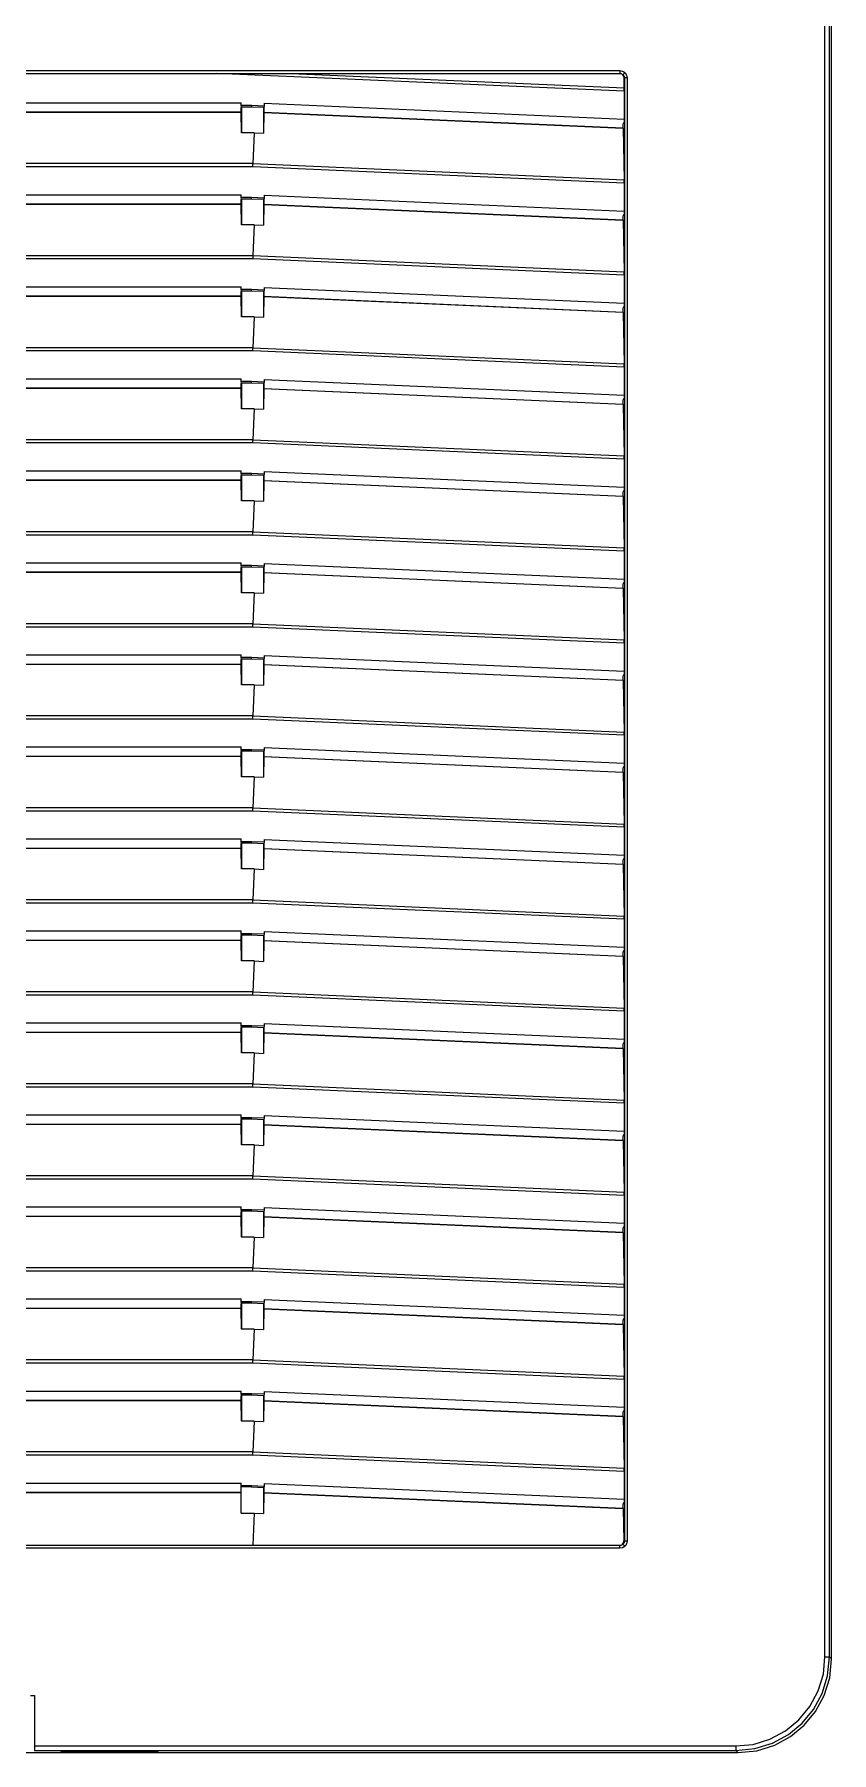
# Model space of a CAD drawing. Header units: millimetres. Extents: x -6000 to 26000, y -6000 to 26000.
# Drawn here: x 119.22 to 131.28, y -3554.98 to -3529 of the extents above; entities that cross this region are included whole.
import ezdxf

# ---------------------------------------------------------------- set-up
doc = ezdxf.new("R2010")
doc.units = ezdxf.units.MM
doc.header["$MEASUREMENT"] = 0
doc.layers.add('Чертеж и Рисунок_Ном._пера__7', color=7, linetype='Continuous', lineweight=15)
doc.layers.add('Чертеж и Рисунок_Ном._пера__8', color=7, linetype='Continuous', lineweight=15, true_color=0xa80f02)

msp = doc.modelspace()

# ---------------------------------------------------------------- linework, layer by layer
at = {"layer": 'Чертеж и Рисунок_Ном._пера__7', "color": 7, "linetype": 'Continuous', "lineweight": 15}
for p, q in [((131.175, -3553.529), (131.175, -3527.912)), ((131.244, -3553.529), (131.244, -3527.912)), ((131.275, -3553.56), (131.275, -3527.881)), ((117.018, -3529.551), (128.072, -3529.551)), ((117.018, -3529.593), (128.072, -3529.593)), ((128.139, -3529.862), (121.977, -3529.593)), ((123.104, -3529.593), (128.139, -3529.813)), ((128.072, -3529.551), (128.072, -3529.593)), ((128.141, -3529.662), (128.136, -3529.662)), ((128.139, -3529.813), (128.136, -3529.662)), ((128.183, -3529.662), (128.141, -3529.662)), ((128.141, -3529.662), (128.141, -3551.779)), ((128.183, -3529.662), (128.183, -3551.779)), ((128.139, -3529.862), (128.139, -3530.284)), ((122.346, -3530.181), (117.191, -3530.181)), ((117.192, -3530.038), (122.345, -3530.038)), ((117.192, -3530.179), (122.345, -3530.179)), ((122.345, -3530.08), (122.345, -3530.038)), ((122.502, -3530.08), (122.345, -3530.08)), ((122.354, -3530.097), (122.345, -3530.08)), ((122.351, -3530.097), (122.345, -3530.109)), ((122.346, -3530.181), (122.345, -3530.109)), ((122.345, -3530.179), (122.346, -3530.181)), ((122.351, -3530.492), (122.346, -3530.181)), ((122.351, -3530.097), (122.351, -3530.492)), ((122.351, -3530.097), (122.354, -3530.097)), ((122.354, -3530.097), (122.502, -3530.097)), ((122.693, -3530.088), (122.502, -3530.08)), ((122.502, -3530.08), (122.502, -3530.097)), ((122.502, -3530.097), (122.687, -3530.105)), ((122.687, -3530.105), (122.688, -3530.107)), ((122.687, -3530.105), (122.687, -3530.498)), ((122.692, -3530.187), (122.687, -3530.498)), ((122.693, -3530.088), (122.688, -3530.107)), ((122.693, -3530.117), (122.688, -3530.107)), ((122.692, -3530.187), (122.693, -3530.185)), ((128.125, -3530.424), (122.692, -3530.187)), ((122.693, -3530.046), (128.139, -3530.284)), ((122.693, -3530.046), (122.693, -3530.088)), ((122.693, -3530.185), (122.693, -3530.117)), ((122.693, -3530.185), (128.125, -3530.422)), ((128.139, -3530.326), (128.125, -3530.354)), ((128.125, -3530.424), (128.125, -3530.354)), ((128.125, -3530.422), (128.125, -3530.424)), ((128.125, -3530.424), (128.139, -3531.204)), ((128.139, -3530.284), (128.139, -3530.326)), ((122.545, -3530.492), (122.351, -3530.492)), ((122.545, -3530.492), (122.525, -3530.958)), ((122.545, -3530.492), (122.687, -3530.498)), ((122.525, -3530.958), (111.511, -3530.958)), ((122.525, -3530.958), (128.139, -3531.204)), ((122.523, -3531.008), (111.512, -3531.008)), ((128.139, -3531.253), (122.523, -3531.008)), ((117.192, -3531.429), (122.345, -3531.429)), ((122.345, -3531.471), (122.345, -3531.429)), ((122.502, -3531.471), (122.345, -3531.471)), ((122.354, -3531.488), (122.345, -3531.471)), ((122.351, -3531.488), (122.345, -3531.5)), ((122.346, -3531.572), (122.345, -3531.5)), ((122.351, -3531.488), (122.351, -3531.883)), ((122.351, -3531.488), (122.354, -3531.488)), ((122.354, -3531.488), (122.502, -3531.488)), ((122.693, -3531.479), (122.502, -3531.471)), ((122.502, -3531.488), (122.502, -3531.471)), ((122.502, -3531.488), (122.687, -3531.496)), ((122.687, -3531.496), (122.688, -3531.498)), ((122.687, -3531.496), (122.687, -3531.889)), ((122.693, -3531.479), (122.688, -3531.498)), ((122.693, -3531.508), (122.688, -3531.498)), ((122.693, -3531.437), (128.139, -3531.675)), ((122.693, -3531.437), (122.693, -3531.479)), ((128.139, -3531.253), (128.139, -3531.675)), ((122.346, -3531.572), (117.191, -3531.572)), ((117.192, -3531.57), (122.345, -3531.57)), ((122.345, -3531.57), (122.346, -3531.572)), ((122.351, -3531.883), (122.346, -3531.572)), ((122.692, -3531.578), (122.687, -3531.889)), ((122.692, -3531.578), (122.693, -3531.576)), ((128.125, -3531.815), (122.692, -3531.578)), ((122.693, -3531.576), (122.693, -3531.508)), ((122.693, -3531.576), (128.125, -3531.813)), ((128.139, -3531.717), (128.125, -3531.745)), ((128.125, -3531.813), (128.125, -3531.745)), ((128.139, -3531.675), (128.139, -3531.717)), ((122.545, -3531.883), (122.351, -3531.883)), ((122.545, -3531.883), (122.525, -3532.349)), ((122.545, -3531.883), (122.687, -3531.889)), ((128.125, -3531.813), (128.125, -3531.815)), ((128.125, -3531.815), (128.139, -3532.595)), ((111.511, -3532.349), (122.525, -3532.349)), ((122.523, -3532.399), (111.512, -3532.399)), ((128.139, -3532.644), (122.523, -3532.399)), ((122.525, -3532.349), (128.139, -3532.595)), ((128.139, -3532.644), (128.139, -3533.066)), ((122.346, -3532.963), (117.191, -3532.963)), ((117.192, -3532.82), (122.345, -3532.82)), ((117.192, -3532.961), (122.345, -3532.961)), ((122.345, -3532.862), (122.345, -3532.82)), ((122.502, -3532.862), (122.345, -3532.862)), ((122.354, -3532.879), (122.345, -3532.862)), ((122.351, -3532.879), (122.345, -3532.891)), ((122.346, -3532.963), (122.345, -3532.891)), ((122.345, -3532.961), (122.346, -3532.963)), ((122.351, -3533.274), (122.346, -3532.963)), ((122.351, -3532.879), (122.351, -3533.274)), ((122.351, -3532.879), (122.354, -3532.879)), ((122.354, -3532.879), (122.502, -3532.879)), ((122.693, -3532.87), (122.502, -3532.862)), ((122.502, -3532.879), (122.502, -3532.862)), ((122.502, -3532.879), (122.687, -3532.887)), ((122.687, -3532.887), (122.687, -3533.28)), ((122.692, -3532.969), (122.687, -3533.28)), ((122.693, -3532.87), (122.688, -3532.889)), ((122.688, -3532.889), (122.688, -3532.889)), ((122.693, -3532.899), (122.688, -3532.889)), ((122.692, -3532.969), (122.693, -3532.967)), ((128.125, -3533.206), (122.692, -3532.969)), ((122.693, -3532.828), (128.139, -3533.066)), ((122.693, -3532.828), (122.693, -3532.87)), ((122.693, -3532.967), (122.693, -3532.899)), ((122.693, -3532.967), (128.125, -3533.204)), ((122.545, -3533.274), (122.351, -3533.274)), ((122.545, -3533.274), (122.525, -3533.74)), ((122.545, -3533.274), (122.687, -3533.28)), ((128.139, -3533.108), (128.125, -3533.136)), ((128.125, -3533.206), (128.125, -3533.136)), ((128.125, -3533.204), (128.125, -3533.206)), ((128.125, -3533.206), (128.139, -3533.986)), ((128.139, -3533.066), (128.139, -3533.108)), ((122.525, -3533.74), (111.511, -3533.74)), ((122.523, -3533.79), (111.512, -3533.79)), ((128.139, -3534.035), (122.523, -3533.79)), ((122.525, -3533.74), (128.139, -3533.986)), ((128.139, -3534.035), (128.139, -3534.457)), ((122.346, -3534.354), (117.191, -3534.354)), ((117.192, -3534.211), (122.345, -3534.211)), ((117.192, -3534.352), (122.345, -3534.352)), ((122.345, -3534.253), (122.345, -3534.211)), ((122.502, -3534.253), (122.345, -3534.253)), ((122.354, -3534.27), (122.345, -3534.253)), ((122.351, -3534.27), (122.345, -3534.282)), ((122.346, -3534.354), (122.345, -3534.282)), ((122.345, -3534.352), (122.346, -3534.354)), ((122.351, -3534.665), (122.346, -3534.354)), ((122.351, -3534.27), (122.351, -3534.665)), ((122.351, -3534.27), (122.354, -3534.27)), ((122.354, -3534.27), (122.502, -3534.27)), ((122.693, -3534.261), (122.502, -3534.253)), ((122.502, -3534.27), (122.502, -3534.253)), ((122.502, -3534.27), (122.687, -3534.278)), ((122.687, -3534.278), (122.687, -3534.671)), ((122.692, -3534.36), (122.687, -3534.671)), ((122.693, -3534.261), (122.688, -3534.28)), ((122.688, -3534.28), (122.688, -3534.28)), ((122.693, -3534.29), (122.688, -3534.28)), ((122.692, -3534.36), (122.693, -3534.358)), ((128.125, -3534.597), (122.692, -3534.36)), ((122.693, -3534.219), (128.139, -3534.457)), ((122.693, -3534.219), (122.693, -3534.261)), ((122.693, -3534.358), (122.693, -3534.29)), ((122.693, -3534.358), (128.125, -3534.595)), ((128.139, -3534.499), (128.125, -3534.527)), ((128.125, -3534.597), (128.125, -3534.527)), ((128.125, -3534.595), (128.125, -3534.597)), ((128.125, -3534.597), (128.139, -3535.377)), ((128.139, -3534.457), (128.139, -3534.499)), ((122.545, -3534.665), (122.351, -3534.665)), ((122.545, -3534.665), (122.525, -3535.131)), ((122.545, -3534.665), (122.687, -3534.671)), ((122.525, -3535.131), (111.511, -3535.131)), ((122.525, -3535.131), (128.139, -3535.377)), ((122.523, -3535.181), (111.512, -3535.181)), ((128.139, -3535.426), (122.523, -3535.181)), ((117.192, -3535.602), (122.345, -3535.602)), ((122.345, -3535.644), (122.345, -3535.602)), ((122.502, -3535.644), (122.345, -3535.644)), ((122.354, -3535.661), (122.345, -3535.644)), ((122.351, -3535.661), (122.345, -3535.673)), ((122.351, -3535.661), (122.351, -3536.056)), ((122.351, -3535.661), (122.354, -3535.661)), ((122.354, -3535.661), (122.502, -3535.661)), ((122.693, -3535.652), (122.502, -3535.644)), ((122.502, -3535.661), (122.502, -3535.644)), ((122.502, -3535.661), (122.687, -3535.669)), ((122.693, -3535.652), (122.688, -3535.671)), ((122.693, -3535.61), (128.139, -3535.848)), ((122.693, -3535.61), (122.693, -3535.652)), ((128.139, -3535.426), (128.139, -3535.848)), ((122.346, -3535.745), (117.191, -3535.745)), ((117.192, -3535.743), (122.345, -3535.743)), ((122.346, -3535.745), (122.345, -3535.673)), ((122.345, -3535.743), (122.346, -3535.745)), ((122.351, -3536.056), (122.346, -3535.745)), ((122.687, -3535.669), (122.687, -3536.062)), ((122.692, -3535.751), (122.687, -3536.062)), ((122.688, -3535.671), (122.688, -3535.671)), ((122.693, -3535.681), (122.688, -3535.671)), ((122.692, -3535.751), (122.693, -3535.749)), ((128.125, -3535.988), (122.692, -3535.751)), ((122.693, -3535.749), (122.693, -3535.681)), ((122.693, -3535.749), (128.125, -3535.986)), ((128.139, -3535.89), (128.125, -3535.918)), ((128.125, -3535.988), (128.125, -3535.918)), ((128.139, -3535.848), (128.139, -3535.89)), ((122.545, -3536.056), (122.351, -3536.056)), ((122.545, -3536.056), (122.525, -3536.522)), ((122.545, -3536.056), (122.687, -3536.062)), ((128.125, -3535.986), (128.125, -3535.988)), ((128.125, -3535.988), (128.139, -3536.768)), ((122.525, -3536.522), (111.511, -3536.522)), ((122.523, -3536.572), (111.512, -3536.572)), ((128.139, -3536.817), (122.523, -3536.572)), ((122.525, -3536.522), (128.139, -3536.768)), ((128.139, -3536.817), (128.139, -3537.239)), ((122.346, -3537.136), (117.191, -3537.136)), ((117.192, -3536.993), (122.345, -3536.993)), ((117.192, -3537.134), (122.345, -3537.134)), ((122.345, -3537.035), (122.345, -3536.993)), ((122.502, -3537.035), (122.345, -3537.035)), ((122.354, -3537.052), (122.345, -3537.035)), ((122.351, -3537.052), (122.345, -3537.064)), ((122.346, -3537.136), (122.345, -3537.064)), ((122.345, -3537.134), (122.346, -3537.136)), ((122.351, -3537.447), (122.346, -3537.136)), ((122.351, -3537.052), (122.351, -3537.447)), ((122.351, -3537.052), (122.354, -3537.052)), ((122.354, -3537.052), (122.502, -3537.052)), ((122.693, -3537.043), (122.502, -3537.035)), ((122.502, -3537.052), (122.502, -3537.035)), ((122.502, -3537.052), (122.687, -3537.06)), ((122.687, -3537.06), (122.687, -3537.453)), ((122.692, -3537.142), (122.687, -3537.453)), ((122.693, -3537.043), (122.688, -3537.062)), ((122.688, -3537.062), (122.688, -3537.062)), ((122.693, -3537.072), (122.688, -3537.062)), ((122.692, -3537.142), (122.693, -3537.14)), ((128.125, -3537.379), (122.692, -3537.142)), ((122.693, -3537.001), (128.139, -3537.239)), ((122.693, -3537.001), (122.693, -3537.043)), ((122.693, -3537.14), (122.693, -3537.072)), ((122.693, -3537.14), (128.125, -3537.377)), ((122.545, -3537.447), (122.351, -3537.447)), ((122.545, -3537.447), (122.525, -3537.913)), ((122.545, -3537.447), (122.687, -3537.453)), ((128.139, -3537.281), (128.125, -3537.309)), ((128.125, -3537.379), (128.125, -3537.309)), ((128.125, -3537.377), (128.125, -3537.379)), ((128.125, -3537.379), (128.139, -3538.159)), ((128.139, -3537.239), (128.139, -3537.281)), ((122.525, -3537.913), (111.511, -3537.913)), ((122.523, -3537.963), (111.512, -3537.963)), ((128.139, -3538.208), (122.523, -3537.963)), ((122.525, -3537.913), (128.139, -3538.159)), ((128.139, -3538.208), (128.139, -3538.63)), ((117.192, -3538.384), (122.345, -3538.384)), ((122.345, -3538.426), (122.345, -3538.384)), ((122.502, -3538.426), (122.345, -3538.426)), ((122.354, -3538.443), (122.345, -3538.426)), ((122.351, -3538.443), (122.345, -3538.455)), ((122.346, -3538.527), (122.345, -3538.455)), ((122.351, -3538.443), (122.351, -3538.838)), ((122.351, -3538.443), (122.354, -3538.443)), ((122.354, -3538.443), (122.502, -3538.443)), ((122.693, -3538.434), (122.502, -3538.426)), ((122.502, -3538.443), (122.502, -3538.426)), ((122.502, -3538.443), (122.687, -3538.451)), ((122.687, -3538.451), (122.687, -3538.844)), ((122.693, -3538.434), (122.688, -3538.453)), ((122.688, -3538.453), (122.688, -3538.453)), ((122.693, -3538.463), (122.688, -3538.453)), ((122.693, -3538.392), (128.139, -3538.63)), ((122.693, -3538.392), (122.693, -3538.434)), ((122.693, -3538.531), (122.693, -3538.463)), ((122.346, -3538.527), (117.191, -3538.527)), ((117.192, -3538.525), (122.345, -3538.525)), ((122.345, -3538.525), (122.346, -3538.527)), ((122.351, -3538.838), (122.346, -3538.527)), ((122.692, -3538.533), (122.687, -3538.844)), ((122.692, -3538.533), (122.693, -3538.531)), ((128.125, -3538.77), (122.692, -3538.533)), ((122.693, -3538.531), (128.125, -3538.768)), ((128.139, -3538.672), (128.125, -3538.7)), ((128.125, -3538.77), (128.125, -3538.7)), ((128.125, -3538.768), (128.125, -3538.77)), ((128.125, -3538.77), (128.139, -3539.55)), ((128.139, -3538.63), (128.139, -3538.672)), ((122.545, -3538.838), (122.351, -3538.838)), ((122.545, -3538.838), (122.525, -3539.304)), ((122.545, -3538.838), (122.687, -3538.844)), ((122.525, -3539.304), (111.511, -3539.304)), ((122.523, -3539.354), (111.512, -3539.354)), ((128.139, -3539.599), (122.523, -3539.354)), ((122.525, -3539.304), (128.139, -3539.55)), ((117.192, -3539.775), (122.345, -3539.775)), ((122.345, -3539.817), (122.345, -3539.775)), ((122.502, -3539.817), (122.345, -3539.817)), ((122.354, -3539.834), (122.345, -3539.817)), ((122.693, -3539.825), (122.502, -3539.817)), ((122.502, -3539.834), (122.502, -3539.817)), ((122.693, -3539.783), (128.139, -3540.021)), ((122.693, -3539.783), (122.693, -3539.825)), ((128.139, -3539.599), (128.139, -3540.021)), ((122.346, -3539.918), (117.191, -3539.918)), ((117.192, -3539.916), (122.345, -3539.916)), ((122.351, -3539.834), (122.345, -3539.846)), ((122.346, -3539.918), (122.345, -3539.846)), ((122.345, -3539.916), (122.346, -3539.918)), ((122.351, -3540.229), (122.346, -3539.918)), ((122.351, -3539.834), (122.351, -3540.229)), ((122.351, -3539.834), (122.354, -3539.834)), ((122.354, -3539.834), (122.502, -3539.834)), ((122.502, -3539.834), (122.687, -3539.842)), ((122.687, -3539.842), (122.687, -3540.235)), ((122.692, -3539.924), (122.687, -3540.235)), ((122.693, -3539.825), (122.688, -3539.844)), ((122.688, -3539.844), (122.688, -3539.844)), ((122.693, -3539.854), (122.688, -3539.844)), ((122.692, -3539.924), (122.693, -3539.922)), ((128.125, -3540.161), (122.692, -3539.924)), ((122.693, -3539.922), (122.693, -3539.854)), ((122.693, -3539.922), (128.125, -3540.159)), ((128.139, -3540.063), (128.125, -3540.091)), ((128.139, -3540.021), (128.139, -3540.063)), ((122.545, -3540.229), (122.351, -3540.229)), ((122.545, -3540.229), (122.525, -3540.695)), ((122.545, -3540.229), (122.687, -3540.235)), ((128.125, -3540.161), (128.125, -3540.091)), ((128.125, -3540.159), (128.125, -3540.161)), ((128.125, -3540.161), (128.139, -3540.941)), ((122.525, -3540.695), (111.511, -3540.695)), ((122.523, -3540.745), (111.512, -3540.745)), ((128.139, -3540.99), (122.523, -3540.745)), ((122.525, -3540.695), (128.139, -3540.941)), ((128.139, -3540.99), (128.139, -3541.412)), ((122.346, -3541.309), (117.191, -3541.309)), ((117.192, -3541.166), (122.345, -3541.166)), ((117.192, -3541.307), (122.345, -3541.307)), ((122.345, -3541.208), (122.345, -3541.166)), ((122.502, -3541.208), (122.345, -3541.208)), ((122.354, -3541.225), (122.345, -3541.208)), ((122.351, -3541.225), (122.345, -3541.237)), ((122.346, -3541.309), (122.345, -3541.237)), ((122.345, -3541.307), (122.346, -3541.309)), ((122.351, -3541.62), (122.346, -3541.309)), ((122.351, -3541.225), (122.351, -3541.62)), ((122.351, -3541.225), (122.354, -3541.225)), ((122.354, -3541.225), (122.502, -3541.225)), ((122.693, -3541.216), (122.502, -3541.208)), ((122.502, -3541.225), (122.502, -3541.208)), ((122.502, -3541.225), (122.687, -3541.233)), ((122.687, -3541.233), (122.687, -3541.626)), ((122.692, -3541.315), (122.687, -3541.626)), ((122.693, -3541.216), (122.688, -3541.235)), ((122.688, -3541.235), (122.688, -3541.235)), ((122.693, -3541.245), (122.688, -3541.235)), ((122.692, -3541.315), (122.693, -3541.313)), ((128.125, -3541.552), (122.692, -3541.315)), ((122.693, -3541.174), (128.139, -3541.412)), ((122.693, -3541.174), (122.693, -3541.216)), ((122.693, -3541.313), (122.693, -3541.245)), ((122.693, -3541.313), (128.125, -3541.55)), ((122.545, -3541.62), (122.351, -3541.62)), ((122.545, -3541.62), (122.525, -3542.086)), ((122.545, -3541.62), (122.687, -3541.626)), ((128.139, -3541.454), (128.125, -3541.482)), ((128.125, -3541.552), (128.125, -3541.482)), ((128.125, -3541.55), (128.125, -3541.552)), ((128.125, -3541.552), (128.139, -3542.332)), ((128.139, -3541.412), (128.139, -3541.454)), ((122.525, -3542.086), (111.511, -3542.086)), ((122.523, -3542.136), (111.512, -3542.136)), ((128.139, -3542.381), (122.523, -3542.136)), ((122.525, -3542.086), (128.139, -3542.332)), ((128.139, -3542.381), (128.139, -3542.803)), ((117.192, -3542.557), (122.345, -3542.557)), ((122.345, -3542.599), (122.345, -3542.557)), ((122.502, -3542.599), (122.345, -3542.599)), ((122.354, -3542.616), (122.345, -3542.599)), ((122.351, -3542.616), (122.345, -3542.628)), ((122.346, -3542.7), (122.345, -3542.628)), ((122.351, -3542.616), (122.351, -3543.011)), ((122.351, -3542.616), (122.354, -3542.616)), ((122.354, -3542.616), (122.502, -3542.616)), ((122.693, -3542.607), (122.502, -3542.599)), ((122.502, -3542.616), (122.502, -3542.599)), ((122.502, -3542.616), (122.687, -3542.624)), ((122.687, -3542.624), (122.687, -3543.017)), ((122.693, -3542.607), (122.688, -3542.626)), ((122.688, -3542.626), (122.688, -3542.626)), ((122.693, -3542.636), (122.688, -3542.626)), ((122.693, -3542.565), (128.139, -3542.803)), ((122.693, -3542.565), (122.693, -3542.607)), ((122.693, -3542.704), (122.693, -3542.636)), ((122.346, -3542.7), (117.191, -3542.7)), ((117.192, -3542.698), (122.345, -3542.698)), ((122.345, -3542.698), (122.346, -3542.7)), ((122.351, -3543.011), (122.346, -3542.7)), ((122.692, -3542.706), (122.687, -3543.017)), ((122.692, -3542.706), (122.693, -3542.704)), ((128.125, -3542.943), (122.692, -3542.706)), ((122.693, -3542.704), (128.125, -3542.941)), ((128.139, -3542.846), (128.125, -3542.874)), ((128.125, -3542.943), (128.125, -3542.874)), ((128.139, -3542.803), (128.139, -3542.846)), ((122.545, -3543.011), (122.351, -3543.011)), ((122.545, -3543.011), (122.525, -3543.477)), ((122.545, -3543.011), (122.687, -3543.017)), ((128.125, -3542.941), (128.125, -3542.943)), ((128.125, -3542.943), (128.139, -3543.723)), ((122.525, -3543.477), (111.511, -3543.477)), ((122.523, -3543.527), (111.512, -3543.527)), ((128.139, -3543.772), (122.523, -3543.527)), ((122.525, -3543.477), (128.139, -3543.723)), ((117.192, -3543.948), (122.345, -3543.948)), ((122.345, -3543.99), (122.345, -3543.948)), ((122.693, -3543.956), (128.139, -3544.194)), ((122.693, -3543.956), (122.693, -3543.998)), ((128.139, -3543.772), (128.139, -3544.194)), ((122.346, -3544.091), (117.191, -3544.091)), ((117.192, -3544.089), (122.345, -3544.089)), ((122.502, -3543.99), (122.345, -3543.99)), ((122.354, -3544.007), (122.345, -3543.99)), ((122.351, -3544.007), (122.345, -3544.019)), ((122.346, -3544.091), (122.345, -3544.019)), ((122.345, -3544.089), (122.346, -3544.091)), ((122.351, -3544.402), (122.346, -3544.091)), ((122.351, -3544.007), (122.351, -3544.402)), ((122.351, -3544.007), (122.354, -3544.007)), ((122.354, -3544.007), (122.502, -3544.007)), ((122.693, -3543.998), (122.502, -3543.99)), ((122.502, -3544.007), (122.502, -3543.99)), ((122.502, -3544.007), (122.687, -3544.015)), ((122.687, -3544.015), (122.687, -3544.408)), ((122.692, -3544.097), (122.687, -3544.408)), ((122.693, -3543.998), (122.688, -3544.017)), ((122.688, -3544.017), (122.688, -3544.017)), ((122.693, -3544.027), (122.688, -3544.017)), ((122.692, -3544.097), (122.693, -3544.095)), ((128.125, -3544.334), (122.692, -3544.097)), ((122.693, -3544.095), (122.693, -3544.027)), ((122.693, -3544.095), (128.125, -3544.332)), ((128.139, -3544.194), (128.139, -3544.236)), ((122.545, -3544.402), (122.351, -3544.402)), ((122.545, -3544.402), (122.525, -3544.868)), ((122.545, -3544.402), (122.687, -3544.408)), ((128.139, -3544.236), (128.125, -3544.264)), ((128.125, -3544.334), (128.125, -3544.264)), ((128.125, -3544.332), (128.125, -3544.334)), ((128.125, -3544.334), (128.139, -3545.114)), ((122.525, -3544.868), (111.511, -3544.868)), ((122.523, -3544.918), (111.512, -3544.918)), ((128.139, -3545.163), (122.523, -3544.918)), ((122.525, -3544.868), (128.139, -3545.114)), ((128.139, -3545.163), (128.139, -3545.585)), ((122.346, -3545.482), (117.191, -3545.482)), ((117.192, -3545.339), (122.345, -3545.339)), ((117.192, -3545.48), (122.345, -3545.48)), ((122.345, -3545.381), (122.345, -3545.339)), ((122.502, -3545.381), (122.345, -3545.381)), ((122.354, -3545.398), (122.345, -3545.381)), ((122.351, -3545.398), (122.345, -3545.41)), ((122.346, -3545.482), (122.345, -3545.41)), ((122.345, -3545.48), (122.346, -3545.482)), ((122.351, -3545.793), (122.346, -3545.482)), ((122.351, -3545.398), (122.351, -3545.793)), ((122.351, -3545.398), (122.354, -3545.398)), ((122.354, -3545.398), (122.502, -3545.398)), ((122.693, -3545.389), (122.502, -3545.381)), ((122.502, -3545.398), (122.502, -3545.381)), ((122.502, -3545.398), (122.687, -3545.406)), ((122.687, -3545.406), (122.687, -3545.799)), ((122.692, -3545.488), (122.687, -3545.799)), ((122.693, -3545.389), (122.688, -3545.408)), ((122.688, -3545.408), (122.688, -3545.408)), ((122.693, -3545.418), (122.688, -3545.408)), ((122.692, -3545.488), (122.693, -3545.486)), ((128.125, -3545.725), (122.692, -3545.488)), ((122.693, -3545.347), (128.139, -3545.585)), ((122.693, -3545.347), (122.693, -3545.389)), ((122.693, -3545.486), (122.693, -3545.418)), ((122.693, -3545.486), (128.125, -3545.723)), ((128.139, -3545.627), (128.125, -3545.655)), ((128.125, -3545.725), (128.125, -3545.655)), ((128.125, -3545.723), (128.125, -3545.725)), ((128.125, -3545.725), (128.139, -3546.505)), ((128.139, -3545.585), (128.139, -3545.627)), ((122.545, -3545.793), (122.351, -3545.793)), ((122.545, -3545.793), (122.525, -3546.259)), ((122.545, -3545.793), (122.687, -3545.799)), ((122.525, -3546.259), (111.511, -3546.259)), ((122.523, -3546.309), (111.512, -3546.309)), ((128.139, -3546.554), (122.523, -3546.309)), ((122.525, -3546.259), (128.139, -3546.505)), ((128.139, -3546.554), (128.139, -3546.976)), ((117.192, -3546.73), (122.345, -3546.73)), ((122.345, -3546.772), (122.345, -3546.73)), ((122.502, -3546.772), (122.345, -3546.772)), ((122.354, -3546.789), (122.345, -3546.772)), ((122.351, -3546.789), (122.345, -3546.801)), ((122.346, -3546.873), (122.345, -3546.801)), ((122.351, -3546.789), (122.351, -3547.184)), ((122.351, -3546.789), (122.354, -3546.789)), ((122.354, -3546.789), (122.502, -3546.789)), ((122.693, -3546.78), (122.502, -3546.772)), ((122.502, -3546.789), (122.502, -3546.772)), ((122.502, -3546.789), (122.687, -3546.797)), ((122.687, -3546.797), (122.687, -3547.19)), ((122.693, -3546.78), (122.688, -3546.799)), ((122.688, -3546.799), (122.688, -3546.799)), ((122.693, -3546.809), (122.688, -3546.799)), ((122.693, -3546.738), (128.139, -3546.976)), ((122.693, -3546.738), (122.693, -3546.78)), ((122.693, -3546.877), (122.693, -3546.809)), ((122.346, -3546.873), (117.191, -3546.873)), ((117.192, -3546.871), (122.345, -3546.871)), ((122.345, -3546.871), (122.346, -3546.873)), ((122.351, -3547.184), (122.346, -3546.873)), ((122.692, -3546.879), (122.687, -3547.19)), ((122.692, -3546.879), (122.693, -3546.877)), ((128.125, -3547.116), (122.692, -3546.879)), ((122.693, -3546.877), (128.125, -3547.114)), ((128.139, -3547.018), (128.125, -3547.046)), ((128.125, -3547.116), (128.125, -3547.046)), ((128.139, -3546.976), (128.139, -3547.018)), ((122.545, -3547.184), (122.351, -3547.184)), ((122.545, -3547.184), (122.525, -3547.65)), ((122.545, -3547.184), (122.687, -3547.19)), ((128.125, -3547.114), (128.125, -3547.116)), ((128.125, -3547.116), (128.139, -3547.896)), ((122.525, -3547.65), (111.511, -3547.65)), ((122.523, -3547.7), (111.512, -3547.7)), ((128.139, -3547.945), (122.523, -3547.7)), ((122.525, -3547.65), (128.139, -3547.896)), ((117.192, -3548.121), (122.345, -3548.121)), ((122.345, -3548.163), (122.345, -3548.121)), ((122.693, -3548.129), (128.139, -3548.367)), ((122.693, -3548.129), (122.693, -3548.171)), ((128.139, -3547.945), (128.139, -3548.367)), ((122.346, -3548.264), (117.191, -3548.264)), ((117.192, -3548.262), (122.345, -3548.262)), ((122.502, -3548.163), (122.345, -3548.163)), ((122.354, -3548.18), (122.345, -3548.163)), ((122.351, -3548.18), (122.345, -3548.192)), ((122.345, -3548.262), (122.345, -3548.192)), ((122.345, -3548.262), (122.346, -3548.264)), ((122.351, -3548.575), (122.346, -3548.264)), ((122.351, -3548.18), (122.351, -3548.575)), ((122.351, -3548.18), (122.354, -3548.18)), ((122.354, -3548.18), (122.502, -3548.18)), ((122.693, -3548.171), (122.502, -3548.163)), ((122.502, -3548.18), (122.502, -3548.163)), ((122.502, -3548.18), (122.687, -3548.188)), ((122.687, -3548.188), (122.687, -3548.581)), ((122.692, -3548.27), (122.687, -3548.581)), ((122.693, -3548.171), (122.688, -3548.19)), ((122.688, -3548.19), (122.688, -3548.19)), ((122.693, -3548.2), (122.688, -3548.19)), ((122.692, -3548.27), (122.693, -3548.268)), ((128.125, -3548.507), (122.692, -3548.27)), ((122.693, -3548.268), (122.693, -3548.2)), ((122.693, -3548.268), (128.125, -3548.505)), ((128.139, -3548.367), (128.139, -3548.409)), ((122.545, -3548.575), (122.351, -3548.575)), ((122.545, -3548.575), (122.525, -3549.041)), ((122.545, -3548.575), (122.687, -3548.581)), ((128.139, -3548.409), (128.125, -3548.437)), ((128.125, -3548.507), (128.125, -3548.437)), ((128.125, -3548.505), (128.125, -3548.507)), ((128.125, -3548.507), (128.139, -3549.287)), ((122.525, -3549.041), (111.511, -3549.041)), ((122.523, -3549.091), (111.512, -3549.091)), ((128.139, -3549.336), (122.523, -3549.091)), ((122.525, -3549.041), (128.139, -3549.287)), ((128.139, -3549.336), (128.139, -3549.758)), ((122.346, -3549.655), (117.191, -3549.655)), ((117.192, -3549.512), (122.345, -3549.512)), ((117.192, -3549.653), (122.345, -3549.653)), ((122.345, -3549.554), (122.345, -3549.512)), ((122.502, -3549.554), (122.345, -3549.554)), ((122.354, -3549.571), (122.345, -3549.554)), ((122.351, -3549.571), (122.345, -3549.583)), ((122.346, -3549.655), (122.345, -3549.583)), ((122.345, -3549.653), (122.346, -3549.655)), ((122.351, -3549.966), (122.346, -3549.655)), ((122.351, -3549.571), (122.351, -3549.966)), ((122.351, -3549.571), (122.354, -3549.571)), ((122.354, -3549.571), (122.502, -3549.571)), ((122.693, -3549.562), (122.502, -3549.554)), ((122.502, -3549.571), (122.502, -3549.554)), ((122.502, -3549.571), (122.687, -3549.579)), ((122.687, -3549.579), (122.688, -3549.581)), ((122.687, -3549.579), (122.687, -3549.972)), ((122.692, -3549.661), (122.687, -3549.972)), ((122.693, -3549.562), (122.688, -3549.581)), ((122.693, -3549.591), (122.688, -3549.581)), ((122.692, -3549.661), (122.693, -3549.659)), ((128.125, -3549.898), (122.692, -3549.661)), ((122.693, -3549.52), (128.139, -3549.758)), ((122.693, -3549.52), (122.693, -3549.562)), ((122.693, -3549.659), (122.693, -3549.591)), ((122.693, -3549.659), (128.125, -3549.896)), ((128.139, -3549.8), (128.125, -3549.828)), ((128.125, -3549.898), (128.125, -3549.828)), ((128.125, -3549.896), (128.125, -3549.898)), ((128.125, -3549.898), (128.139, -3550.678)), ((128.139, -3549.758), (128.139, -3549.8)), ((122.545, -3549.966), (122.351, -3549.966)), ((122.545, -3549.966), (122.525, -3550.432)), ((122.545, -3549.966), (122.687, -3549.972)), ((122.525, -3550.432), (117.678, -3550.432)), ((122.525, -3550.432), (128.139, -3550.678)), ((122.523, -3550.482), (117.757, -3550.482)), ((128.139, -3550.727), (122.523, -3550.482)), ((128.139, -3550.727), (128.139, -3551.149)), ((118.063, -3550.903), (122.345, -3550.903)), ((122.345, -3550.945), (122.345, -3550.903)), ((122.502, -3550.945), (122.345, -3550.945)), ((122.345, -3550.962), (122.345, -3550.945)), ((122.502, -3550.962), (122.345, -3550.962)), ((122.345, -3551.357), (122.345, -3550.962)), ((122.693, -3550.953), (122.502, -3550.945)), ((122.502, -3550.962), (122.502, -3550.945)), ((122.502, -3550.962), (122.687, -3550.97)), ((122.687, -3550.97), (122.687, -3551.363)), ((122.693, -3550.953), (122.688, -3550.972)), ((122.688, -3550.972), (122.688, -3550.972)), ((122.693, -3550.982), (122.688, -3550.972)), ((122.693, -3550.911), (128.139, -3551.149)), ((122.693, -3550.911), (122.693, -3550.953)), ((122.693, -3551.05), (122.693, -3550.982)), ((118.155, -3551.044), (122.345, -3551.044)), ((122.345, -3551.046), (118.155, -3551.046)), ((122.692, -3551.052), (122.687, -3551.363)), ((122.692, -3551.052), (122.693, -3551.05)), ((128.125, -3551.289), (122.692, -3551.052)), ((122.693, -3551.05), (128.125, -3551.287)), ((128.139, -3551.191), (128.125, -3551.219)), ((128.125, -3551.289), (128.125, -3551.219)), ((128.139, -3551.149), (128.139, -3551.191)), ((122.345, -3551.357), (122.545, -3551.357)), ((122.545, -3551.357), (122.524, -3551.844)), ((122.545, -3551.357), (122.687, -3551.363)), ((128.125, -3551.287), (128.125, -3551.289)), ((128.125, -3551.289), (128.134, -3551.779)), ((128.072, -3551.849), (118.576, -3551.849)), ((128.072, -3551.89), (118.576, -3551.89)), ((128.072, -3551.89), (128.072, -3551.849)), ((128.134, -3551.779), (128.141, -3551.779)), ((128.141, -3551.779), (128.183, -3551.779)), ((131.175, -3553.529), (131.244, -3553.529)), ((131.244, -3553.529), (131.275, -3553.56)), ((119.162, -3554.114), (119.22, -3554.114)), ((119.22, -3554.114), (119.22, -3554.878)), ((119.22, -3554.878), (119.22, -3554.947)), ((119.22, -3554.878), (129.826, -3554.878)), ((129.826, -3554.878), (129.826, -3554.947)), ((104.178, -3554.978), (129.857, -3554.978)), ((119.22, -3554.947), (129.826, -3554.947)), ((119.619, -3554.96), (119.619, -3554.959)), ((119.828, -3554.954), (120.885, -3554.954)), ((119.828, -3554.954), (120.885, -3554.954)), ((120.885, -3554.965), (119.828, -3554.965)), ((121.093, -3554.959), (121.093, -3554.96)), ((129.857, -3554.978), (129.826, -3554.947))]:
    msp.add_line(p, q, dxfattribs=at)
at = {"layer": 'Чертеж и Рисунок_Ном._пера__7', "color": 7, "linetype": 'Continuous', "lineweight": 15, "flags": 128}
for points in [[(128.136, -3529.662), (128.131, -3529.637), (128.115, -3529.613), (128.104, -3529.604), (128.091, -3529.598), (128.079, -3529.594), (128.066, -3529.593)], [(128.072, -3529.551), (128.114, -3529.56), (128.134, -3529.57), (128.151, -3529.584)], [(128.072, -3529.593), (128.085, -3529.594), (128.098, -3529.598), (128.11, -3529.605), (128.121, -3529.613)], [(128.151, -3529.584), (128.14, -3529.595), (128.13, -3529.605), (128.121, -3529.613)], [(128.121, -3529.613), (128.13, -3529.624), (128.136, -3529.636), (128.141, -3529.662)], [(128.151, -3529.584), (128.174, -3529.62), (128.183, -3529.662)], [(128.139, -3529.862), (128.139, -3529.848), (128.139, -3529.835), (128.139, -3529.823), (128.139, -3529.813)], [(122.523, -3531.008), (122.524, -3530.994), (122.524, -3530.981), (122.524, -3530.969), (122.525, -3530.958)], [(128.139, -3531.253), (128.139, -3531.239), (128.139, -3531.226), (128.139, -3531.214), (128.139, -3531.204)], [(122.525, -3532.349), (122.524, -3532.36), (122.524, -3532.372), (122.524, -3532.385), (122.523, -3532.399)], [(128.139, -3532.644), (128.139, -3532.63), (128.139, -3532.617), (128.139, -3532.605), (128.139, -3532.595)], [(122.523, -3533.79), (122.524, -3533.776), (122.524, -3533.763), (122.524, -3533.751), (122.525, -3533.74)], [(128.139, -3534.035), (128.139, -3534.021), (128.139, -3534.008), (128.139, -3533.996), (128.139, -3533.986)], [(122.523, -3535.181), (122.524, -3535.167), (122.524, -3535.154), (122.524, -3535.142), (122.525, -3535.131)], [(128.139, -3535.426), (128.139, -3535.412), (128.139, -3535.399), (128.139, -3535.387), (128.139, -3535.377)], [(122.523, -3536.572), (122.524, -3536.558), (122.524, -3536.545), (122.524, -3536.533), (122.525, -3536.522)], [(128.139, -3536.817), (128.139, -3536.803), (128.139, -3536.79), (128.139, -3536.778), (128.139, -3536.768)], [(122.523, -3537.963), (122.524, -3537.949), (122.524, -3537.936), (122.524, -3537.924), (122.525, -3537.913)], [(128.139, -3538.208), (128.139, -3538.194), (128.139, -3538.181), (128.139, -3538.169), (128.139, -3538.159)], [(122.523, -3539.354), (122.524, -3539.34), (122.524, -3539.327), (122.524, -3539.315), (122.525, -3539.304)], [(128.139, -3539.599), (128.139, -3539.585), (128.139, -3539.572), (128.139, -3539.56), (128.139, -3539.55)], [(122.523, -3540.745), (122.524, -3540.731), (122.524, -3540.718), (122.524, -3540.706), (122.525, -3540.695)], [(128.139, -3540.99), (128.139, -3540.976), (128.139, -3540.963), (128.139, -3540.951), (128.139, -3540.941)], [(122.523, -3542.136), (122.524, -3542.122), (122.524, -3542.109), (122.524, -3542.097), (122.525, -3542.086)], [(128.139, -3542.381), (128.139, -3542.367), (128.139, -3542.354), (128.139, -3542.342), (128.139, -3542.332)], [(122.523, -3543.527), (122.524, -3543.513), (122.524, -3543.5), (122.524, -3543.488), (122.525, -3543.477)], [(128.139, -3543.772), (128.139, -3543.758), (128.139, -3543.745), (128.139, -3543.733), (128.139, -3543.723)], [(122.523, -3544.918), (122.524, -3544.904), (122.524, -3544.891), (122.524, -3544.879), (122.525, -3544.868)], [(128.139, -3545.163), (128.139, -3545.149), (128.139, -3545.136), (128.139, -3545.124), (128.139, -3545.114)], [(122.523, -3546.309), (122.524, -3546.295), (122.524, -3546.282), (122.524, -3546.27), (122.525, -3546.259)], [(128.139, -3546.554), (128.139, -3546.54), (128.139, -3546.527), (128.139, -3546.515), (128.139, -3546.505)], [(122.523, -3547.7), (122.524, -3547.686), (122.524, -3547.673), (122.524, -3547.661), (122.525, -3547.65)], [(128.139, -3547.945), (128.139, -3547.931), (128.139, -3547.918), (128.139, -3547.906), (128.139, -3547.896)], [(122.523, -3549.091), (122.524, -3549.077), (122.524, -3549.064), (122.524, -3549.052), (122.525, -3549.041)], [(128.139, -3549.336), (128.139, -3549.322), (128.139, -3549.309), (128.139, -3549.297), (128.139, -3549.287)], [(122.523, -3550.482), (122.524, -3550.468), (122.524, -3550.455), (122.524, -3550.443), (122.525, -3550.432)], [(128.139, -3550.727), (128.139, -3550.713), (128.139, -3550.7), (128.139, -3550.688), (128.139, -3550.678)], [(128.066, -3551.849), (128.079, -3551.848), (128.091, -3551.844), (128.104, -3551.837), (128.115, -3551.828), (128.13, -3551.805), (128.134, -3551.779)], [(128.121, -3551.828), (128.11, -3551.837), (128.098, -3551.843), (128.085, -3551.847), (128.072, -3551.849)], [(128.151, -3551.858), (128.114, -3551.882), (128.072, -3551.89)], [(128.141, -3551.779), (128.136, -3551.805), (128.13, -3551.817), (128.121, -3551.828)], [(128.121, -3551.828), (128.13, -3551.837), (128.14, -3551.847), (128.151, -3551.858)], [(128.183, -3551.779), (128.174, -3551.822), (128.151, -3551.858)], [(129.826, -3554.878), (130.087, -3554.853), (130.342, -3554.775), (130.578, -3554.649), (130.78, -3554.483), (130.946, -3554.281), (131.072, -3554.045), (131.15, -3553.79), (131.175, -3553.529)], [(129.826, -3554.947), (130.114, -3554.918), (130.383, -3554.834), (130.624, -3554.702), (130.829, -3554.532), (130.999, -3554.327), (131.131, -3554.086), (131.215, -3553.817), (131.244, -3553.529)], [(129.857, -3554.978), (130.145, -3554.949), (130.414, -3554.865), (130.655, -3554.733), (130.86, -3554.563), (131.03, -3554.358), (131.162, -3554.117), (131.246, -3553.848), (131.275, -3553.56)], [(119.619, -3554.959), (119.635, -3554.957), (119.679, -3554.955)], [(119.681, -3554.963), (119.635, -3554.962), (119.619, -3554.96)], [(119.679, -3554.955), (119.747, -3554.954), (119.828, -3554.954)], [(119.828, -3554.965), (119.748, -3554.965), (119.681, -3554.963)], [(120.885, -3554.954), (120.965, -3554.954), (121.033, -3554.955)], [(121.032, -3554.963), (120.964, -3554.965), (120.885, -3554.965)], [(121.093, -3554.96), (121.077, -3554.962), (121.032, -3554.963)], [(121.033, -3554.955), (121.078, -3554.957), (121.093, -3554.959)]]:
    msp.add_lwpolyline(points, dxfattribs=at)
at = {"layer": 'Чертеж и Рисунок_Ном._пера__8', "color": 14, "linetype": 'Continuous', "lineweight": 15, "true_color": 0xa80f02}
for p, q in [((119.828, -3554.965), (119.828, -3554.954)), ((120.885, -3554.965), (120.885, -3554.954))]:
    msp.add_line(p, q, dxfattribs=at)

doc.saveas('drawing.dxf')
